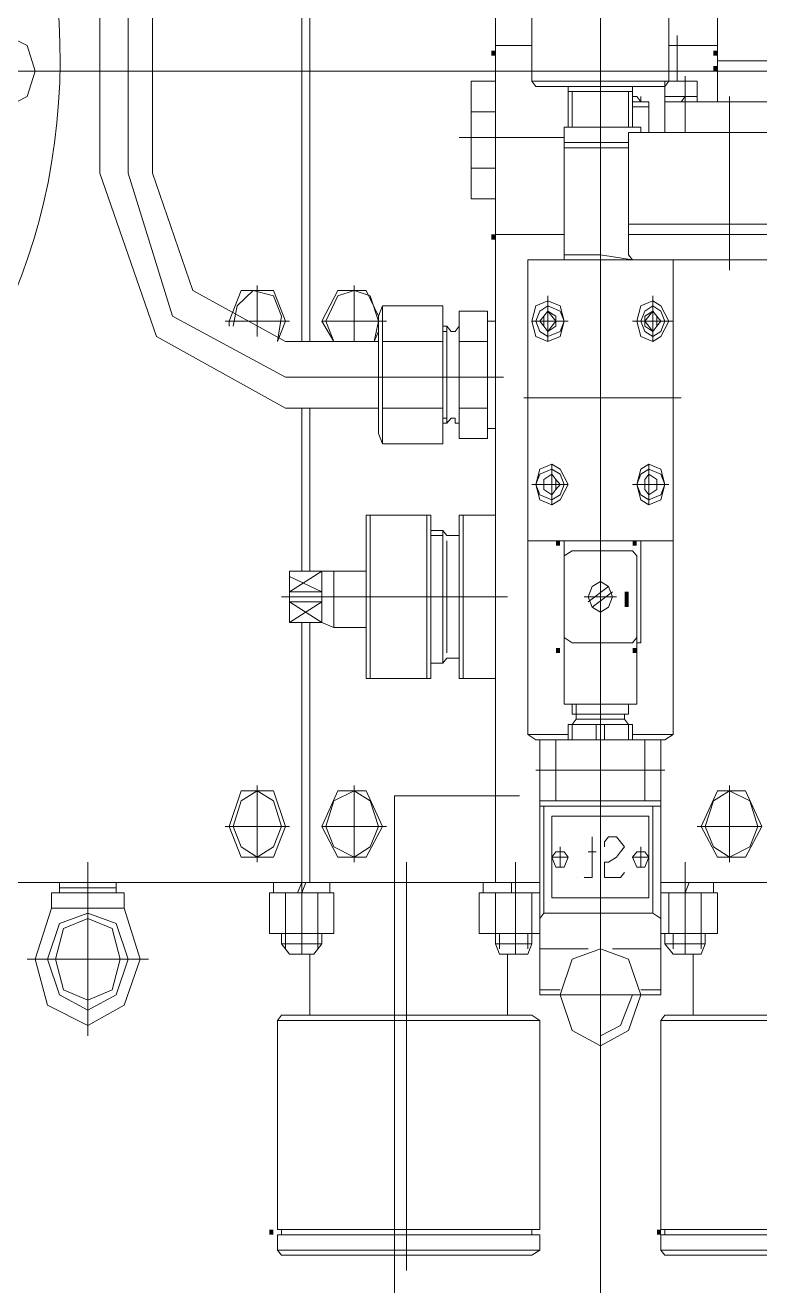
# Model space of a CAD drawing. Header units: inches. Extents: x 2435 to 7572, y 377 to 2555.
# Drawn here: x 3554.6 to 3706.6, y 2131.1 to 2392.1 of the extents above; entities that cross this region are included whole.
import ezdxf

# ---------------------------------------------------------------- set-up
doc = ezdxf.new("R2010")
doc.units = ezdxf.units.IN
doc.header["$MEASUREMENT"] = 0

msp = doc.modelspace()

# ---------------------------------------------------------------- hatches: boundary and pattern name
at = {"transparency": 33554559}
for points in [[(3651.92, 2385.77), (3651.08, 2385.77), (3651.08, 2386.83), (3651.92, 2386.83)], [(3697.87, 2385.77), (3697.03, 2385.77), (3697.03, 2386.83), (3697.87, 2386.83)], [(3697.87, 2382.6), (3697.03, 2382.6), (3697.03, 2383.66), (3697.87, 2383.66)], [(3651.92, 2347.73), (3651.08, 2347.73), (3651.08, 2348.78), (3651.92, 2348.78)], [(3665.29, 2284.32), (3664.45, 2284.32), (3664.45, 2285.38), (3665.29, 2285.38)], [(3681.16, 2284.32), (3680.32, 2284.32), (3680.32, 2285.38), (3681.16, 2285.38)], [(3678.65, 2274.81), (3679.49, 2274.81), (3679.49, 2271.64), (3678.65, 2271.64)], [(3665.29, 2262.13), (3664.45, 2262.13), (3664.45, 2263.19), (3665.29, 2263.19)], [(3681.16, 2262.13), (3680.32, 2262.13), (3680.32, 2263.19), (3681.16, 2263.19)], [(3605.97, 2141.66), (3605.13, 2141.66), (3605.13, 2142.72), (3605.97, 2142.72)], [(3605.97, 2141.66), (3605.13, 2141.66), (3605.13, 2142.72), (3605.97, 2142.72)], [(3605.97, 2141.66), (3605.13, 2141.66), (3605.13, 2142.72), (3605.97, 2142.72)], [(3686.17, 2141.66), (3685.34, 2141.66), (3685.34, 2142.72), (3686.17, 2142.72)], [(3686.17, 2141.66), (3685.34, 2141.66), (3685.34, 2142.72), (3686.17, 2142.72)], [(3686.17, 2141.66), (3685.34, 2141.66), (3685.34, 2142.72), (3686.17, 2142.72)]]:
    msp.add_hatch(color=256, dxfattribs=at).paths.add_polyline_path(points)

# ---------------------------------------------------------------- linework, layer by layer
at = {"lineweight": 5}
for p, q in [((3611.81, 2326.59), (3611.81, 2550.62)), ((3613.48, 2326.59), (3613.48, 2550.62)), ((3575.89, 2514.69), (3575.89, 2361.46)), ((3570.04, 2463.97), (3570.04, 2361.46)), ((3580.9, 2463.97), (3580.9, 2361.46)), ((3673.64, 2178.65), (3673.64, 2415.36)), ((3651.92, 2348.78), (3651.92, 2403.73)), ((3659.44, 2380.49), (3659.44, 2400.56)), ((3687.84, 2400.56), (3687.84, 2380.49)), ((3697.87, 2395.28), (3697.87, 2384.71)), ((3550.82, 2390), (3555, 2387.88)), ((3689.51, 2380.49), (3689.51, 2390)), ((3555, 2387.88), (3556.67, 2382.6)), ((3651.92, 2348.78), (3651.92, 2387.88)), ((3651.92, 2387.88), (3659.44, 2387.88)), ((3659.44, 2387.88), (3659.44, 2387.88)), ((3659.44, 2387.88), (3659.44, 2387.88)), ((3692.02, 2387.88), (3687.84, 2387.88)), ((3687.84, 2387.88), (3697.87, 2387.88)), ((3692.02, 2387.88), (3692.02, 2387.88)), ((3692.02, 2387.88), (3692.02, 2387.88)), ((3697.87, 2387.88), (3697.87, 2376.26)), ((3697.87, 2384.71), (3713.74, 2384.71)), ((3791.44, 2382.6), (3343.62, 2382.6)), ((3556.67, 2382.6), (3555, 2377.32)), ((3651.92, 2380.49), (3646.9, 2380.49)), ((3646.9, 2380.49), (3646.9, 2356.18)), ((3651.92, 2356.18), (3651.92, 2380.49)), ((3687.84, 2380.49), (3659.44, 2380.49)), ((3660.27, 2379.43), (3659.44, 2380.49)), ((3687.84, 2380.49), (3687.01, 2379.43)), ((3687.01, 2380.49), (3693.69, 2380.49)), ((3687.01, 2377.32), (3687.01, 2380.49)), ((3687.01, 2380.49), (3693.69, 2380.49)), ((3691.19, 2369.92), (3691.19, 2381.54)), ((3691.19, 2380.49), (3691.19, 2377.32)), ((3693.69, 2380.49), (3693.69, 2377.32)), ((3646.9, 2374.15), (3646.9, 2379.43)), ((3687.01, 2379.43), (3660.27, 2379.43)), ((3666.96, 2370.98), (3666.96, 2379.43)), ((3680.32, 2378.37), (3666.96, 2378.37)), ((3667.79, 2370.98), (3667.79, 2378.37)), ((3679.49, 2370.98), (3679.49, 2378.37)), ((3680.32, 2370.98), (3680.32, 2379.43)), ((3555, 2377.32), (3550.82, 2375.2)), ((3681.16, 2377.32), (3680.32, 2377.32)), ((3683.67, 2376.26), (3680.32, 2376.26)), ((3680.32, 2376.26), (3682, 2376.26)), ((3682, 2376.26), (3681.16, 2377.32)), ((3682, 2376.26), (3682, 2377.32)), ((3683.67, 2369.92), (3683.67, 2376.26)), ((3687.01, 2376.26), (3687.01, 2377.32)), ((3687.01, 2377.32), (3693.69, 2377.32)), ((3687.01, 2377.32), (3693.69, 2377.32)), ((3693.69, 2377.32), (3687.01, 2377.32)), ((3687.01, 2369.92), (3687.01, 2376.26)), ((3687.01, 2376.26), (3714.58, 2376.26)), ((3693.69, 2376.26), (3687.01, 2376.26)), ((3691.19, 2377.32), (3690.35, 2376.26)), ((3691.19, 2376.26), (3691.19, 2377.32)), ((3693.69, 2377.32), (3693.69, 2376.26)), ((3700.38, 2377.32), (3700.38, 2341.39)), ((3646.9, 2362.52), (3646.9, 2374.15)), ((3646.9, 2374.15), (3651.92, 2374.15)), ((3680.32, 2375.2), (3683.67, 2375.2)), ((3682, 2370.98), (3666.12, 2370.98)), ((3666.12, 2370.98), (3666.12, 2366.75)), ((3666.12, 2370.98), (3673.64, 2370.98)), ((3673.64, 2370.98), (3682, 2370.98)), ((3673.64, 2367.81), (3673.64, 2370.98)), ((3682, 2369.92), (3682, 2370.98)), ((3644.4, 2368.86), (3666.12, 2368.86)), ((3679.49, 2367.81), (3666.12, 2367.81)), ((3679.49, 2344.56), (3679.49, 2369.92)), ((3679.49, 2369.92), (3680.32, 2369.92)), ((3680.32, 2369.92), (3720.43, 2369.92)), ((3666.12, 2366.75), (3679.49, 2366.75)), ((3679.49, 2366.75), (3666.12, 2366.75)), ((3666.12, 2366.75), (3666.12, 2343.5)), ((3666.12, 2366.75), (3673.64, 2366.75)), ((3673.64, 2344.56), (3673.64, 2366.75)), ((3673.64, 2366.75), (3679.49, 2366.75)), ((3646.9, 2357.24), (3646.9, 2362.52)), ((3646.9, 2362.52), (3651.92, 2362.52)), ((3570.04, 2361.46), (3581.74, 2327.65)), ((3575.89, 2361.46), (3585.08, 2331.88)), ((3580.9, 2361.46), (3589.26, 2337.16)), ((3646.9, 2356.18), (3651.92, 2356.18)), ((3679.49, 2350.9), (3721.26, 2350.9)), ((3651.92, 2214.58), (3651.92, 2348.78)), ((3651.92, 2348.78), (3666.12, 2348.78)), ((3666.12, 2348.78), (3651.92, 2348.78)), ((3679.49, 2348.78), (3721.26, 2348.78)), ((3673.64, 2344.56), (3666.12, 2344.56)), ((3680.32, 2343.5), (3673.64, 2344.56)), ((3680.32, 2343.5), (3679.49, 2344.56)), ((3658.6, 2285.38), (3658.6, 2343.5)), ((3658.6, 2343.5), (3688.68, 2343.5)), ((3666.12, 2343.5), (3682, 2343.5)), ((3720.43, 2343.5), (3680.32, 2343.5)), ((3688.68, 2343.5), (3688.68, 2285.38)), ((3589.26, 2337.16), (3608.47, 2326.59)), ((3599.28, 2337.16), (3596.78, 2330.82)), ((3598.45, 2333.99), (3601.79, 2337.16)), ((3605.97, 2337.16), (3599.28, 2337.16)), ((3601.79, 2337.16), (3605.97, 2336.1)), ((3602.62, 2338.22), (3602.62, 2327.65)), ((3608.47, 2330.82), (3605.97, 2337.16)), ((3605.97, 2336.1), (3607.64, 2331.88)), ((3619.33, 2337.16), (3615.99, 2330.82)), ((3616.83, 2330.82), (3619.33, 2336.1)), ((3625.18, 2337.16), (3619.33, 2337.16)), ((3619.33, 2336.1), (3622.68, 2337.16)), ((3622.68, 2338.22), (3622.68, 2326.59)), ((3622.68, 2337.16), (3626.02, 2336.1)), ((3627.69, 2331.88), (3625.18, 2337.16)), ((3626.02, 2336.1), (3627.69, 2330.82)), ((3662.78, 2336.1), (3662.78, 2326.59)), ((3684.5, 2336.1), (3684.5, 2326.59)), ((3597.61, 2329.76), (3598.45, 2333.99)), ((3628.52, 2333.99), (3627.69, 2331.88)), ((3628.52, 2326.59), (3628.52, 2333.99)), ((3641.06, 2333.99), (3628.52, 2333.99)), ((3641.06, 2333.99), (3641.06, 2305.46)), ((3641.06, 2331.88), (3641.06, 2333.99)), ((3659.44, 2330.82), (3660.27, 2333.99)), ((3660.27, 2333.99), (3662.78, 2335.05)), ((3661.11, 2332.93), (3662.78, 2333.99)), ((3662.78, 2335.05), (3665.29, 2333.99)), ((3662.78, 2333.99), (3665.29, 2332.93)), ((3665.29, 2333.99), (3666.12, 2330.82)), ((3681.16, 2330.82), (3682, 2333.99)), ((3682, 2333.99), (3684.5, 2335.05)), ((3682.83, 2332.93), (3684.5, 2333.99)), ((3684.5, 2335.05), (3686.17, 2333.99)), ((3684.5, 2333.99), (3686.17, 2332.93)), ((3686.17, 2333.99), (3687.84, 2330.82)), ((3585.08, 2331.88), (3608.47, 2319.2)), ((3607.64, 2331.88), (3606.8, 2326.59)), ((3627.69, 2331.88), (3627.69, 2307.57)), ((3641.06, 2305.46), (3641.06, 2331.88)), ((3644.4, 2326.59), (3644.4, 2332.93)), ((3650.25, 2332.93), (3644.4, 2332.93)), ((3644.4, 2332.93), (3644.4, 2306.51)), ((3650.25, 2332.93), (3650.25, 2306.51)), ((3650.25, 2330.82), (3650.25, 2332.93)), ((3660.27, 2330.82), (3661.11, 2332.93)), ((3661.11, 2330.82), (3661.94, 2331.88)), ((3661.94, 2331.88), (3662.78, 2332.93)), ((3662.78, 2332.93), (3661.94, 2331.88)), ((3661.94, 2331.88), (3661.94, 2329.76)), ((3662.78, 2332.93), (3663.61, 2331.88)), ((3664.45, 2331.88), (3662.78, 2332.93)), ((3663.61, 2331.88), (3664.45, 2330.82)), ((3664.45, 2329.76), (3664.45, 2331.88)), ((3665.29, 2332.93), (3666.12, 2330.82)), ((3682, 2330.82), (3682.83, 2332.93)), ((3682.83, 2331.88), (3684.5, 2332.93)), ((3682.83, 2329.76), (3682.83, 2331.88)), ((3682.83, 2330.82), (3683.67, 2331.88)), ((3683.67, 2331.88), (3684.5, 2332.93)), ((3684.5, 2332.93), (3685.34, 2331.88)), ((3684.5, 2332.93), (3685.34, 2331.88)), ((3685.34, 2331.88), (3685.34, 2329.76)), ((3685.34, 2331.88), (3686.17, 2330.82)), ((3686.17, 2332.93), (3687.01, 2330.82)), ((3595.94, 2330.82), (3609.31, 2330.82)), ((3596.78, 2330.82), (3596.78, 2329.76)), ((3606.8, 2326.59), (3608.47, 2330.82)), ((3615.99, 2330.82), (3618.5, 2326.59)), ((3629.36, 2330.82), (3615.99, 2330.82)), ((3618.5, 2326.59), (3616.83, 2330.82)), ((3627.69, 2330.82), (3626.85, 2326.59)), ((3626.85, 2326.59), (3627.69, 2328.71)), ((3641.06, 2329.76), (3641.89, 2329.76)), ((3641.06, 2328.71), (3641.89, 2328.71)), ((3641.89, 2309.68), (3641.89, 2329.76)), ((3641.89, 2329.76), (3642.73, 2328.71)), ((3641.89, 2310.74), (3641.89, 2328.71)), ((3642.73, 2328.71), (3643.56, 2328.71)), ((3643.56, 2328.71), (3644.4, 2329.76)), ((3651.92, 2330.82), (3650.25, 2330.82)), ((3650.25, 2306.51), (3650.25, 2330.82)), ((3651.92, 2308.63), (3651.92, 2330.82)), ((3660.27, 2327.65), (3659.44, 2330.82)), ((3666.96, 2330.82), (3659.44, 2330.82)), ((3661.11, 2328.71), (3660.27, 2330.82)), ((3661.94, 2329.76), (3661.11, 2330.82)), ((3662.78, 2327.65), (3661.11, 2328.71)), ((3662.78, 2328.71), (3661.94, 2329.76)), ((3661.94, 2329.76), (3662.78, 2328.71)), ((3663.61, 2329.76), (3662.78, 2328.71)), ((3662.78, 2328.71), (3664.45, 2329.76)), ((3665.29, 2328.71), (3662.78, 2327.65)), ((3664.45, 2330.82), (3663.61, 2329.76)), ((3666.12, 2330.82), (3665.29, 2328.71)), ((3666.12, 2330.82), (3665.29, 2327.65)), ((3680.32, 2330.82), (3688.68, 2330.82)), ((3682, 2327.65), (3681.16, 2330.82)), ((3682.83, 2328.71), (3682, 2330.82)), ((3683.67, 2329.76), (3682.83, 2330.82)), ((3684.5, 2328.71), (3682.83, 2329.76)), ((3684.5, 2327.65), (3682.83, 2328.71)), ((3684.5, 2328.71), (3683.67, 2329.76)), ((3685.34, 2329.76), (3684.5, 2328.71)), ((3685.34, 2329.76), (3684.5, 2328.71)), ((3686.17, 2328.71), (3684.5, 2327.65)), ((3686.17, 2330.82), (3685.34, 2329.76)), ((3687.01, 2330.82), (3686.17, 2328.71)), ((3687.84, 2330.82), (3686.17, 2327.65)), ((3581.74, 2327.65), (3608.47, 2312.85)), ((3608.47, 2326.59), (3627.69, 2326.59)), ((3628.52, 2312.85), (3628.52, 2326.59)), ((3628.52, 2326.59), (3641.06, 2326.59)), ((3644.4, 2312.85), (3644.4, 2326.59)), ((3644.4, 2326.59), (3650.25, 2326.59)), ((3662.78, 2326.59), (3660.27, 2327.65)), ((3665.29, 2327.65), (3662.78, 2326.59)), ((3684.5, 2326.59), (3682, 2327.65)), ((3686.17, 2327.65), (3684.5, 2326.59)), ((3608.47, 2319.2), (3653.59, 2319.2)), ((3608.47, 2312.85), (3627.69, 2312.85)), ((3611.81, 2279.04), (3611.81, 2312.85)), ((3613.48, 2279.04), (3613.48, 2312.85)), ((3628.52, 2305.46), (3628.52, 2312.85)), ((3628.52, 2312.85), (3641.06, 2312.85)), ((3644.4, 2306.51), (3644.4, 2312.85)), ((3644.4, 2312.85), (3650.25, 2312.85)), ((3657.77, 2314.97), (3690.35, 2314.97)), ((3641.06, 2310.74), (3641.89, 2310.74)), ((3641.89, 2309.68), (3642.73, 2310.74)), ((3642.73, 2310.74), (3643.56, 2310.74)), ((3643.56, 2310.74), (3643.56, 2309.68)), ((3627.69, 2307.57), (3628.52, 2305.46)), ((3641.06, 2309.68), (3641.89, 2309.68)), ((3643.56, 2309.68), (3644.4, 2309.68)), ((3650.25, 2308.63), (3651.92, 2308.63)), ((3628.52, 2305.46), (3641.06, 2305.46)), ((3644.4, 2306.51), (3650.25, 2306.51)), ((3660.27, 2297), (3661.11, 2300.17)), ((3661.11, 2300.17), (3663.61, 2301.23)), ((3661.11, 2299.12), (3663.61, 2300.17)), ((3663.61, 2301.23), (3665.29, 2300.17)), ((3663.61, 2301.23), (3663.61, 2292.78)), ((3663.61, 2300.17), (3665.29, 2299.12)), ((3665.29, 2300.17), (3666.96, 2297)), ((3681.16, 2297), (3682, 2300.17)), ((3682, 2300.17), (3683.67, 2301.23)), ((3682, 2299.12), (3683.67, 2300.17)), ((3683.67, 2301.23), (3686.17, 2300.17)), ((3683.67, 2301.23), (3683.67, 2292.78)), ((3683.67, 2300.17), (3686.17, 2299.12)), ((3686.17, 2300.17), (3687.01, 2297)), ((3659.44, 2297), (3666.96, 2297)), ((3660.27, 2297), (3661.11, 2299.12)), ((3661.11, 2294.89), (3660.27, 2297)), ((3661.11, 2293.83), (3660.27, 2297)), ((3661.94, 2298.06), (3663.61, 2299.12)), ((3661.94, 2298.06), (3663.61, 2299.12)), ((3661.94, 2297), (3661.94, 2298.06)), ((3661.94, 2295.95), (3661.94, 2298.06)), ((3661.94, 2295.95), (3661.94, 2297)), ((3663.61, 2299.12), (3664.45, 2298.06)), ((3663.61, 2299.12), (3664.45, 2298.06)), ((3664.45, 2298.06), (3665.29, 2297)), ((3664.45, 2298.06), (3664.45, 2295.95)), ((3665.29, 2297), (3664.45, 2295.95)), ((3665.29, 2299.12), (3666.12, 2297)), ((3666.12, 2297), (3665.29, 2294.89)), ((3666.96, 2297), (3665.29, 2293.83)), ((3680.32, 2297), (3687.84, 2297)), ((3681.16, 2297), (3682, 2299.12)), ((3682, 2293.83), (3681.16, 2297)), ((3682, 2294.89), (3681.16, 2297)), ((3682.83, 2298.06), (3683.67, 2299.12)), ((3682.83, 2298.06), (3683.67, 2299.12)), ((3682.83, 2297), (3682.83, 2298.06)), ((3682.83, 2295.95), (3682.83, 2298.06)), ((3682.83, 2295.95), (3682.83, 2297)), ((3683.67, 2299.12), (3685.34, 2298.06)), ((3683.67, 2299.12), (3685.34, 2298.06)), ((3685.34, 2298.06), (3685.34, 2295.95)), ((3685.34, 2298.06), (3685.34, 2295.95)), ((3686.17, 2299.12), (3687.01, 2297)), ((3687.01, 2297), (3686.17, 2293.83)), ((3687.01, 2297), (3686.17, 2294.89)), ((3663.61, 2293.83), (3661.11, 2294.89)), ((3663.61, 2294.89), (3661.94, 2295.95)), ((3663.61, 2294.89), (3661.94, 2295.95)), ((3664.45, 2295.95), (3663.61, 2294.89)), ((3664.45, 2295.95), (3663.61, 2294.89)), ((3665.29, 2294.89), (3663.61, 2293.83)), ((3683.67, 2293.83), (3682, 2294.89)), ((3683.67, 2294.89), (3682.83, 2295.95)), ((3683.67, 2294.89), (3682.83, 2295.95)), ((3685.34, 2295.95), (3683.67, 2294.89)), ((3685.34, 2295.95), (3683.67, 2294.89)), ((3686.17, 2294.89), (3683.67, 2293.83)), ((3663.61, 2292.78), (3661.11, 2293.83)), ((3665.29, 2293.83), (3663.61, 2292.78)), ((3683.67, 2292.78), (3682, 2293.83)), ((3686.17, 2293.83), (3683.67, 2292.78)), ((3625.18, 2256.85), (3625.18, 2290.66)), ((3625.18, 2290.66), (3638.55, 2290.66)), ((3626.02, 2256.85), (3626.02, 2290.66)), ((3637.71, 2290.66), (3637.71, 2273.76)), ((3638.55, 2290.66), (3638.55, 2256.85)), ((3644.4, 2256.85), (3644.4, 2290.66)), ((3644.4, 2290.66), (3651.92, 2290.66)), ((3645.23, 2256.85), (3645.23, 2290.66)), ((3651.92, 2290.66), (3651.92, 2273.76)), ((3651.92, 2290.66), (3651.92, 2256.85)), ((3641.06, 2287.49), (3638.55, 2287.49)), ((3641.06, 2287.49), (3641.06, 2260.02)), ((3641.89, 2286.44), (3641.06, 2287.49)), ((3638.55, 2286.44), (3641.06, 2286.44)), ((3643.56, 2286.44), (3641.89, 2286.44)), ((3641.89, 2285.38), (3641.89, 2262.13)), ((3644.4, 2286.44), (3643.56, 2286.44)), ((3688.68, 2285.38), (3658.6, 2285.38)), ((3658.6, 2245.22), (3658.6, 2285.38)), ((3666.12, 2264.24), (3666.12, 2285.38)), ((3666.12, 2285.38), (3682, 2285.38)), ((3682, 2285.38), (3682, 2264.24)), ((3688.68, 2285.38), (3688.68, 2245.22)), ((3666.12, 2282.21), (3667.79, 2283.27)), ((3666.12, 2281.15), (3666.12, 2282.21)), ((3667.79, 2283.27), (3680.32, 2283.27)), ((3680.32, 2283.27), (3681.16, 2282.21)), ((3681.16, 2282.21), (3681.16, 2281.15)), ((3609.31, 2268.47), (3609.31, 2279.04)), ((3609.31, 2279.04), (3625.18, 2279.04)), ((3615.99, 2279.04), (3609.31, 2274.81)), ((3609.31, 2277.98), (3609.31, 2279.04)), ((3615.99, 2268.47), (3615.99, 2279.04)), ((3618.5, 2267.41), (3618.5, 2279.04)), ((3666.12, 2266.36), (3666.12, 2281.15)), ((3681.16, 2281.15), (3681.16, 2266.36)), ((3615.99, 2274.81), (3609.31, 2277.98)), ((3671.97, 2275.87), (3673.64, 2276.93)), ((3673.64, 2276.93), (3675.31, 2275.87)), ((3607.64, 2273.76), (3654.42, 2273.76)), ((3609.31, 2272.7), (3609.31, 2274.81)), ((3609.31, 2274.81), (3615.99, 2274.81)), ((3609.31, 2274.81), (3609.31, 2274.81)), ((3626.02, 2273.76), (3637.71, 2273.76)), ((3637.71, 2273.76), (3637.71, 2256.85)), ((3645.23, 2273.76), (3651.92, 2273.76)), ((3651.92, 2273.76), (3651.92, 2256.85)), ((3670.3, 2273.76), (3676.98, 2273.76)), ((3671.13, 2272.7), (3675.31, 2275.87)), ((3671.13, 2273.76), (3671.97, 2275.87)), ((3671.97, 2271.64), (3671.13, 2273.76)), ((3671.97, 2271.64), (3676.15, 2274.81)), ((3675.31, 2275.87), (3676.15, 2273.76)), ((3676.15, 2273.76), (3675.31, 2271.64)), ((3615.99, 2272.7), (3609.31, 2272.7)), ((3615.99, 2272.7), (3609.31, 2268.47)), ((3615.99, 2268.47), (3609.31, 2272.7)), ((3609.31, 2271.64), (3609.31, 2272.7)), ((3673.64, 2270.59), (3671.97, 2271.64)), ((3675.31, 2271.64), (3673.64, 2270.59)), ((3609.31, 2268.47), (3609.31, 2269.53)), ((3615.99, 2268.47), (3609.31, 2268.47)), ((3611.81, 2214.58), (3611.81, 2268.47)), ((3613.48, 2214.58), (3613.48, 2268.47)), ((3618.5, 2267.41), (3615.99, 2268.47)), ((3625.18, 2267.41), (3618.5, 2267.41)), ((3666.12, 2265.3), (3666.12, 2266.36)), ((3681.16, 2266.36), (3681.16, 2265.3)), ((3667.79, 2264.24), (3666.12, 2265.3)), ((3666.12, 2265.3), (3666.12, 2251.56)), ((3666.12, 2264.24), (3666.12, 2264.24)), ((3680.32, 2264.24), (3667.79, 2264.24)), ((3681.16, 2265.3), (3680.32, 2264.24)), ((3681.16, 2251.56), (3681.16, 2265.3)), ((3682, 2264.24), (3681.16, 2264.24)), ((3641.06, 2260.02), (3641.89, 2261.07)), ((3641.89, 2261.07), (3643.56, 2261.07)), ((3643.56, 2261.07), (3644.4, 2261.07)), ((3644.4, 2261.07), (3644.4, 2260.02)), ((3638.55, 2260.02), (3641.06, 2260.02)), ((3638.55, 2260.02), (3641.06, 2260.02)), ((3638.55, 2256.85), (3625.18, 2256.85)), ((3651.92, 2256.85), (3644.4, 2256.85)), ((3666.12, 2251.56), (3681.16, 2251.56)), ((3667.79, 2249.45), (3667.79, 2251.56)), ((3668.63, 2251.56), (3668.63, 2249.45)), ((3679.49, 2249.45), (3679.49, 2251.56)), ((3679.49, 2251.56), (3679.49, 2249.45)), ((3667.79, 2249.45), (3679.49, 2249.45)), ((3668.63, 2249.45), (3667.79, 2249.45)), ((3667.79, 2247.34), (3668.63, 2248.39)), ((3668.63, 2249.45), (3678.65, 2249.45)), ((3668.63, 2248.39), (3668.63, 2249.45)), ((3668.63, 2248.39), (3678.65, 2248.39)), ((3678.65, 2248.39), (3678.65, 2249.45)), ((3678.65, 2249.45), (3679.49, 2249.45)), ((3679.49, 2247.34), (3678.65, 2248.39)), ((3660.27, 2244.17), (3658.6, 2245.22)), ((3658.6, 2245.22), (3666.96, 2245.22)), ((3666.96, 2244.17), (3666.96, 2247.34)), ((3666.96, 2247.34), (3680.32, 2247.34)), ((3667.79, 2244.17), (3667.79, 2247.34)), ((3672.8, 2244.17), (3672.8, 2247.34)), ((3674.48, 2247.34), (3674.48, 2244.17)), ((3679.49, 2244.17), (3679.49, 2247.34)), ((3680.32, 2247.34), (3680.32, 2244.17)), ((3680.32, 2245.22), (3688.68, 2245.22)), ((3688.68, 2245.22), (3687.01, 2244.17)), ((3687.01, 2244.17), (3660.27, 2244.17)), ((3661.11, 2191.33), (3661.11, 2244.17)), ((3661.11, 2244.17), (3673.64, 2244.17)), ((3664.45, 2231.49), (3664.45, 2244.17)), ((3680.32, 2244.17), (3666.96, 2244.17)), ((3666.96, 2244.17), (3667.79, 2244.17)), ((3672.8, 2244.17), (3667.79, 2244.17)), ((3674.48, 2244.17), (3672.8, 2244.17)), ((3686.17, 2244.17), (3673.64, 2244.17)), ((3673.64, 2244.17), (3673.64, 2231.49)), ((3673.64, 2244.17), (3673.64, 2231.49)), ((3679.49, 2244.17), (3674.48, 2244.17)), ((3680.32, 2244.17), (3679.49, 2244.17)), ((3682.83, 2231.49), (3682.83, 2244.17)), ((3686.17, 2191.33), (3686.17, 2244.17)), ((3687.01, 2237.83), (3660.27, 2237.83)), ((3602.62, 2234.66), (3602.62, 2218.8)), ((3622.68, 2234.66), (3622.68, 2218.8)), ((3700.38, 2234.66), (3700.38, 2218.8)), ((3599.28, 2233.6), (3596.78, 2226.2)), ((3599.28, 2231.49), (3602.62, 2233.6)), ((3605.97, 2233.6), (3599.28, 2233.6)), ((3602.62, 2233.6), (3605.97, 2231.49)), ((3608.47, 2226.2), (3605.97, 2233.6)), ((3615.99, 2226.2), (3619.33, 2233.6)), ((3618.5, 2231.49), (3622.68, 2233.6)), ((3619.33, 2233.6), (3625.18, 2233.6)), ((3622.68, 2233.6), (3626.02, 2231.49)), ((3625.18, 2233.6), (3628.52, 2226.2)), ((3631.03, 2106.79), (3631.03, 2232.54)), ((3631.03, 2232.54), (3651.92, 2232.54)), ((3656.93, 2232.54), (3650.25, 2232.54)), ((3697.87, 2233.6), (3694.53, 2226.2)), ((3697.03, 2231.49), (3700.38, 2233.6)), ((3703.72, 2233.6), (3697.87, 2233.6)), ((3700.38, 2233.6), (3704.55, 2231.49)), ((3707.06, 2226.2), (3703.72, 2233.6)), ((3597.61, 2226.2), (3599.28, 2231.49)), ((3605.97, 2231.49), (3607.64, 2226.2)), ((3616.83, 2226.2), (3618.5, 2231.49)), ((3626.02, 2231.49), (3627.69, 2226.2)), ((3673.64, 2231.49), (3661.11, 2231.49)), ((3686.17, 2230.43), (3661.11, 2230.43)), ((3661.94, 2208.24), (3661.94, 2230.43)), ((3673.64, 2231.49), (3686.17, 2231.49)), ((3684.5, 2208.24), (3684.5, 2230.43)), ((3695.36, 2226.2), (3697.03, 2231.49)), ((3704.55, 2231.49), (3706.22, 2226.2)), ((3663.61, 2211.41), (3663.61, 2228.32)), ((3663.61, 2228.32), (3683.67, 2228.32)), ((3683.67, 2228.32), (3683.67, 2211.41)), ((3595.94, 2226.2), (3609.31, 2226.2)), ((3596.78, 2226.2), (3599.28, 2219.86)), ((3599.28, 2221.97), (3597.61, 2226.2)), ((3607.64, 2226.2), (3605.97, 2221.97)), ((3605.97, 2219.86), (3608.47, 2226.2)), ((3629.36, 2226.2), (3615.99, 2226.2)), ((3619.33, 2219.86), (3615.99, 2226.2)), ((3618.5, 2221.97), (3616.83, 2226.2)), ((3628.52, 2226.2), (3625.18, 2219.86)), ((3627.69, 2226.2), (3626.02, 2221.97)), ((3671.97, 2224.09), (3671.97, 2215.63)), ((3674.48, 2223.03), (3675.31, 2224.09)), ((3675.31, 2224.09), (3676.98, 2224.09)), ((3676.98, 2224.09), (3677.82, 2223.03)), ((3707.06, 2226.2), (3693.69, 2226.2)), ((3694.53, 2226.2), (3697.87, 2219.86)), ((3697.03, 2221.97), (3695.36, 2226.2)), ((3703.72, 2219.86), (3707.06, 2226.2)), ((3706.22, 2226.2), (3704.55, 2221.97)), ((3602.62, 2219.86), (3599.28, 2221.97)), ((3605.97, 2221.97), (3602.62, 2219.86)), ((3622.68, 2219.86), (3618.5, 2221.97)), ((3626.02, 2221.97), (3622.68, 2219.86)), ((3665.29, 2221.97), (3665.29, 2217.75)), ((3674.48, 2221.97), (3674.48, 2223.03)), ((3677.82, 2223.03), (3678.65, 2221.97)), ((3678.65, 2221.97), (3677.82, 2220.92)), ((3682, 2221.97), (3682, 2217.75)), ((3700.38, 2219.86), (3697.03, 2221.97)), ((3704.55, 2221.97), (3700.38, 2219.86)), ((3567.53, 2182.88), (3567.53, 2218.8)), ((3599.28, 2219.86), (3605.97, 2219.86)), ((3611.81, 2218.8), (3611.81, 2199.78)), ((3625.18, 2219.86), (3619.33, 2219.86)), ((3633.54, 2134.27), (3633.54, 2218.8)), ((3656.09, 2218.8), (3656.09, 2199.78)), ((3663.61, 2219.86), (3664.45, 2220.92)), ((3663.61, 2219.86), (3666.96, 2219.86)), ((3664.45, 2217.75), (3663.61, 2219.86)), ((3664.45, 2220.92), (3666.12, 2220.92)), ((3666.12, 2220.92), (3666.96, 2219.86)), ((3666.96, 2219.86), (3666.12, 2217.75)), ((3672.8, 2220.92), (3671.13, 2220.92)), ((3675.31, 2218.8), (3674.48, 2218.8)), ((3674.48, 2218.8), (3674.48, 2215.63)), ((3676.98, 2219.86), (3675.31, 2218.8)), ((3677.82, 2220.92), (3676.98, 2219.86)), ((3680.32, 2219.86), (3681.16, 2220.92)), ((3680.32, 2219.86), (3683.67, 2219.86)), ((3681.16, 2217.75), (3680.32, 2219.86)), ((3681.16, 2220.92), (3682.83, 2220.92)), ((3682.83, 2220.92), (3683.67, 2219.86)), ((3683.67, 2219.86), (3682.83, 2217.75)), ((3691.19, 2218.8), (3691.19, 2199.78)), ((3697.87, 2219.86), (3703.72, 2219.86)), ((3666.12, 2217.75), (3664.45, 2217.75)), ((3677.82, 2215.63), (3678.65, 2216.69)), ((3682.83, 2217.75), (3681.16, 2217.75)), ((3651.92, 2214.58), (3346.96, 2214.58)), ((3561.68, 2212.46), (3561.68, 2214.58)), ((3573.38, 2213.52), (3561.68, 2213.52)), ((3567.53, 2213.52), (3567.53, 2214.58)), ((3573.38, 2214.58), (3573.38, 2212.46)), ((3605.97, 2212.46), (3605.97, 2214.58)), ((3610.98, 2212.46), (3611.81, 2214.58)), ((3611.81, 2212.46), (3612.65, 2214.58)), ((3617.66, 2214.58), (3617.66, 2212.46)), ((3649.41, 2212.46), (3649.41, 2214.58)), ((3661.11, 2214.58), (3651.92, 2214.58)), ((3655.26, 2214.58), (3655.26, 2212.46)), ((3656.09, 2212.46), (3656.09, 2214.58)), ((3668.63, 2215.63), (3668.63, 2215.63)), ((3668.63, 2215.63), (3668.63, 2215.63)), ((3671.97, 2215.63), (3670.3, 2215.63)), ((3674.48, 2215.63), (3677.82, 2215.63)), ((3715.41, 2214.58), (3686.17, 2214.58)), ((3691.19, 2214.58), (3691.19, 2212.46)), ((3691.19, 2212.46), (3692.02, 2214.58)), ((3697.03, 2214.58), (3697.03, 2212.46)), ((3560.01, 2209.29), (3560.01, 2212.46)), ((3560.01, 2212.46), (3575.05, 2212.46)), ((3573.38, 2212.46), (3561.68, 2212.46)), ((3575.05, 2212.46), (3575.05, 2209.29)), ((3618.5, 2212.46), (3605.13, 2212.46)), ((3605.13, 2212.46), (3605.13, 2204.01)), ((3605.13, 2212.46), (3618.5, 2212.46)), ((3617.66, 2212.46), (3605.97, 2212.46)), ((3608.47, 2212.46), (3608.47, 2204.01)), ((3615.16, 2212.46), (3615.16, 2204.01)), ((3618.5, 2204.01), (3618.5, 2212.46)), ((3648.58, 2212.46), (3661.11, 2212.46)), ((3661.11, 2212.46), (3648.58, 2212.46)), ((3648.58, 2212.46), (3648.58, 2204.01)), ((3661.11, 2212.46), (3649.41, 2212.46)), ((3651.92, 2204.01), (3651.92, 2212.46)), ((3659.44, 2212.46), (3659.44, 2204.01)), ((3683.67, 2211.41), (3663.61, 2211.41)), ((3697.87, 2212.46), (3686.17, 2212.46)), ((3686.17, 2212.46), (3697.87, 2212.46)), ((3697.03, 2212.46), (3686.17, 2212.46)), ((3687.84, 2212.46), (3687.84, 2204.01)), ((3694.53, 2212.46), (3694.53, 2204.01)), ((3697.87, 2204.01), (3697.87, 2212.46)), ((3556.67, 2198.73), (3560.01, 2209.29)), ((3575.05, 2209.29), (3560.01, 2209.29)), ((3560.01, 2209.29), (3575.05, 2209.29)), ((3561.68, 2206.12), (3567.53, 2208.24)), ((3567.53, 2208.24), (3573.38, 2206.12)), ((3575.05, 2209.29), (3578.39, 2198.73)), ((3661.94, 2208.24), (3661.11, 2207.18)), ((3684.5, 2208.24), (3661.94, 2208.24)), ((3686.17, 2207.18), (3684.5, 2208.24)), ((3559.18, 2198.73), (3561.68, 2206.12)), ((3562.52, 2205.07), (3567.53, 2207.18)), ((3567.53, 2207.18), (3572.55, 2205.07)), ((3573.38, 2206.12), (3575.89, 2198.73)), ((3560.85, 2198.73), (3562.52, 2205.07)), ((3572.55, 2205.07), (3574.22, 2198.73)), ((3608.47, 2204.01), (3605.13, 2204.01)), ((3605.13, 2204.01), (3618.5, 2204.01)), ((3607.64, 2204.01), (3607.64, 2201.9)), ((3615.16, 2204.01), (3608.47, 2204.01)), ((3608.47, 2204.01), (3608.47, 2200.84)), ((3618.5, 2204.01), (3615.16, 2204.01)), ((3615.16, 2204.01), (3615.16, 2200.84)), ((3615.99, 2201.9), (3615.99, 2204.01)), ((3648.58, 2204.01), (3661.11, 2204.01)), ((3651.92, 2204.01), (3648.58, 2204.01)), ((3659.44, 2204.01), (3651.92, 2204.01)), ((3651.92, 2201.9), (3651.92, 2204.01)), ((3652.75, 2204.01), (3652.75, 2200.84)), ((3658.6, 2204.01), (3658.6, 2200.84)), ((3661.11, 2204.01), (3659.44, 2204.01)), ((3659.44, 2204.01), (3659.44, 2201.9)), ((3687.84, 2204.01), (3686.17, 2204.01)), ((3686.17, 2204.01), (3697.87, 2204.01)), ((3687.01, 2204.01), (3687.01, 2201.9)), ((3694.53, 2204.01), (3687.84, 2204.01)), ((3688.68, 2204.01), (3688.68, 2200.84)), ((3697.87, 2204.01), (3694.53, 2204.01)), ((3694.53, 2204.01), (3694.53, 2200.84)), ((3695.36, 2201.9), (3695.36, 2204.01)), ((3607.64, 2201.9), (3609.31, 2199.78)), ((3607.64, 2201.9), (3615.99, 2201.9)), ((3614.32, 2199.78), (3615.99, 2201.9)), ((3652.75, 2199.78), (3651.92, 2201.9)), ((3651.92, 2201.9), (3659.44, 2201.9)), ((3659.44, 2201.9), (3658.6, 2199.78)), ((3671.13, 2200.84), (3661.11, 2200.84)), ((3667.79, 2198.73), (3673.64, 2200.84)), ((3673.64, 2200.84), (3679.49, 2198.73)), ((3686.17, 2200.84), (3676.15, 2200.84)), ((3687.01, 2201.9), (3695.36, 2201.9)), ((3687.01, 2201.9), (3688.68, 2199.78)), ((3694.53, 2199.78), (3695.36, 2201.9)), ((3555, 2198.73), (3580.07, 2198.73)), ((3559.18, 2189.22), (3556.67, 2198.73)), ((3561.68, 2191.33), (3559.18, 2198.73)), ((3562.52, 2192.39), (3560.85, 2198.73)), ((3574.22, 2198.73), (3572.55, 2192.39)), ((3575.89, 2198.73), (3573.38, 2191.33)), ((3578.39, 2198.73), (3575.05, 2189.22)), ((3609.31, 2199.78), (3614.32, 2199.78)), ((3613.48, 2199.78), (3613.48, 2187.1)), ((3658.6, 2199.78), (3652.75, 2199.78)), ((3654.42, 2199.78), (3654.42, 2187.1)), ((3665.29, 2191.33), (3667.79, 2198.73)), ((3679.49, 2198.73), (3682, 2191.33)), ((3688.68, 2199.78), (3694.53, 2199.78)), ((3692.86, 2199.78), (3692.86, 2187.1)), ((3567.53, 2188.16), (3561.68, 2191.33)), ((3567.53, 2190.27), (3562.52, 2192.39)), ((3572.55, 2192.39), (3567.53, 2190.27)), ((3573.38, 2191.33), (3567.53, 2188.16)), ((3665.29, 2192.39), (3661.11, 2192.39)), ((3665.29, 2191.33), (3661.11, 2191.33)), ((3683.67, 2191.33), (3663.61, 2191.33)), ((3667.79, 2183.93), (3665.29, 2191.33)), ((3680.32, 2191.33), (3677.82, 2184.99)), ((3682, 2191.33), (3679.49, 2183.93)), ((3686.17, 2192.39), (3682, 2192.39)), ((3682, 2191.33), (3686.17, 2191.33)), ((3567.53, 2184.99), (3559.18, 2189.22)), ((3575.05, 2189.22), (3567.53, 2184.99)), ((3607.64, 2187.1), (3606.8, 2186.05)), ((3606.8, 2186.05), (3606.8, 2142.72)), ((3661.11, 2186.05), (3606.8, 2186.05)), ((3659.44, 2187.1), (3607.64, 2187.1)), ((3661.11, 2186.05), (3659.44, 2187.1)), ((3661.11, 2142.72), (3661.11, 2186.05)), ((3677.82, 2184.99), (3673.64, 2182.88)), ((3687.01, 2187.1), (3686.17, 2186.05)), ((3686.17, 2186.05), (3686.17, 2142.72)), ((3715.41, 2186.05), (3686.17, 2186.05)), ((3715.41, 2187.1), (3687.01, 2187.1)), ((3673.64, 2180.76), (3667.79, 2183.93)), ((3679.49, 2183.93), (3673.64, 2180.76)), ((3673.64, 2178.65), (3673.64, 1891.22)), ((3606.8, 2142.72), (3661.11, 2142.72)), ((3606.8, 2138.49), (3606.8, 2141.66)), ((3606.8, 2141.66), (3661.11, 2141.66)), ((3607.64, 2141.66), (3607.64, 2142.72)), ((3659.44, 2141.66), (3659.44, 2142.72)), ((3661.11, 2141.66), (3661.11, 2138.49)), ((3686.17, 2142.72), (3740.48, 2142.72)), ((3686.17, 2138.49), (3686.17, 2141.66)), ((3686.17, 2141.66), (3740.48, 2141.66)), ((3687.01, 2141.66), (3687.01, 2142.72)), ((3607.64, 2137.44), (3606.8, 2138.49)), ((3661.11, 2138.49), (3606.8, 2138.49)), ((3661.11, 2138.49), (3659.44, 2137.44)), ((3740.48, 2138.49), (3686.17, 2138.49)), ((3687.01, 2137.44), (3686.17, 2138.49)), ((3659.44, 2137.44), (3607.64, 2137.44)), ((3738.81, 2137.44), (3687.01, 2137.44))]:
    msp.add_line(p, q, dxfattribs=at)
at = {"lineweight": 5, "extrusion": (0, 0, -1)}
msp.add_ellipse((3478.82, 2385.16), major_axis=(0, 104.97), ratio=0.790631, start_param=-0.751512, end_param=4.226127, dxfattribs=at)

doc.saveas('drawing.dxf')
